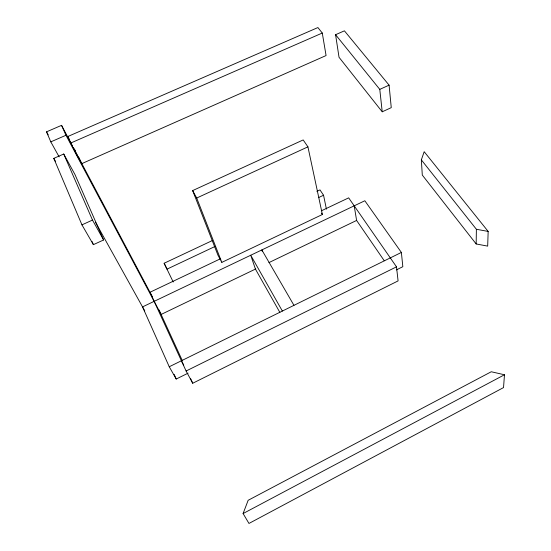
<?xml version="1.0" encoding="UTF-8"?>
<svg xmlns="http://www.w3.org/2000/svg" width="551" height="551" viewBox="0 0 551 551"><rect width="100%" height="100%" fill="white"/><g stroke="black" fill="none" stroke-linecap="round" stroke-linejoin="round"><path stroke-width="0.83" d="M476.167 243.962L476.381 229.271L421.343 159.873L424.187 151.704L488.158 231.42L487.683 246.118L476.167 243.962L422.293 175.073L421.343 159.873M504.475 374.763L503.538 387.58L248.969 523.45L243.094 513.553L248.157 500.294L491.251 371.76L504.475 374.763L243.094 513.553M220.614 258.701L149.989 292.257L186.1 371.002L192.719 383.248L398.084 280.907L396.5 266.836L348.673 197.85L321.508 210.757M186.1 371.002L396.5 266.836M396.341 269.914L402.836 266.691L401.376 252.441L364.831 200.757L142.537 306.893L169.247 366.759L176.224 379.033L188.084 373.158M169.247 366.759L401.376 252.441M255.754 268.936L161.112 314.449L65.982 135.257L61.56 125.339L46.525 131.847L50.802 141.869L59.157 156.89M268.943 262.593L356.607 220.441L354.203 205.833M221.819 262.379L322.383 214.504L307.926 146.848L303.174 139.94L192.65 190.591L217.969 255.203L221.819 262.379L196.707 198.029L192.65 190.591M173.2 282.002L164.143 263.247L212.211 240.622M316.88 191.369L319.979 189.909L323.554 195.233L326.426 209.173M215.048 246.455L166.994 269.143L164.143 263.247M318.905 197.43L323.554 195.233M93.394 244.658L103.609 239.967L74.97 174.536L63.73 154.011L53.791 158.371L81.947 224.863L93.394 244.658L92.058 241.524M382.215 111.805L391.258 107.645L389.089 85.15L344.409 30.828L335.573 34.706L339.03 57.276L382.215 111.805L379.784 89.379L335.573 34.706M196.707 198.029L307.926 146.848M81.947 224.863L92.492 220.069L103.609 239.967M379.784 89.379L389.089 85.15M81.624 163.709L326.075 55.555L322.28 33.039L317.913 27.55L67.759 136.538L70.673 143.06L81.624 163.709L78.717 157.235M70.673 143.06L322.28 33.039M50.802 141.869L65.982 135.257M476.381 229.271L488.158 231.42M356.607 220.441L384.254 260.747M321.502 213.161L322.383 214.504M293.959 305.344L261.835 249.934L262.359 251.573M282.36 311.053L250.726 255.237L255.437 269.088L279.853 312.383M53.791 158.371L55.437 161.291M95.481 222.246L144.755 310.888M46.525 131.847L48.192 134.857M181.41 360.774L183.765 365.141M67.759 136.538L69.715 140.236M74.413 149.107L75.198 150.581M61.56 125.339L72.429 145.863M73.235 147.379L152.324 296.658M159.046 309.951L182.402 360.795M190.577 378.592L192.719 383.248M174.137 374.37L176.224 379.033M63.73 154.011L92.492 220.069"/></g></svg>
